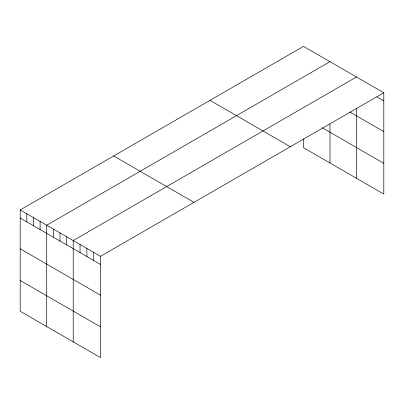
<?xml version="1.0" encoding="UTF-8"?>
<svg xmlns="http://www.w3.org/2000/svg" width="404" height="404" viewBox="0 0 404 404"><rect width="100%" height="100%" fill="white"/><g stroke="black" fill="none" stroke-linecap="round" stroke-linejoin="round"><path stroke-width="0.61" d="M20.2 209.928L100.525 256.303L100.525 357.621L20.2 311.242L20.2 209.928L303.475 46.379L383.8 92.758L383.8 194.072L303.475 147.697L303.475 138.825M329.982 61.686L46.707 225.23L46.707 326.548M356.49 76.987L73.215 240.537L73.215 341.85M100.525 256.303L383.8 92.758M376.972 96.935L383.8 100.879M349.864 112.039L383.8 131.633M322.336 127.831L383.8 163.317M209.994 100.354L290.319 146.728M113.681 155.959L194.006 202.333M20.2 218.049L100.525 264.423M20.2 248.803L100.525 295.178M20.2 280.487L100.525 326.866M356.49 108.767L356.49 178.305M329.982 124.326L329.982 162.999M93.698 252.364L93.698 260.484M86.87 248.42L86.87 256.54M80.043 244.481L80.043 252.601M66.589 236.709L66.589 244.829M59.964 232.886L59.964 241.006M53.333 229.058L53.333 237.178M40.082 221.407L40.082 229.528M33.456 217.579L33.456 225.7M26.826 213.756L26.826 221.877"/></g></svg>
